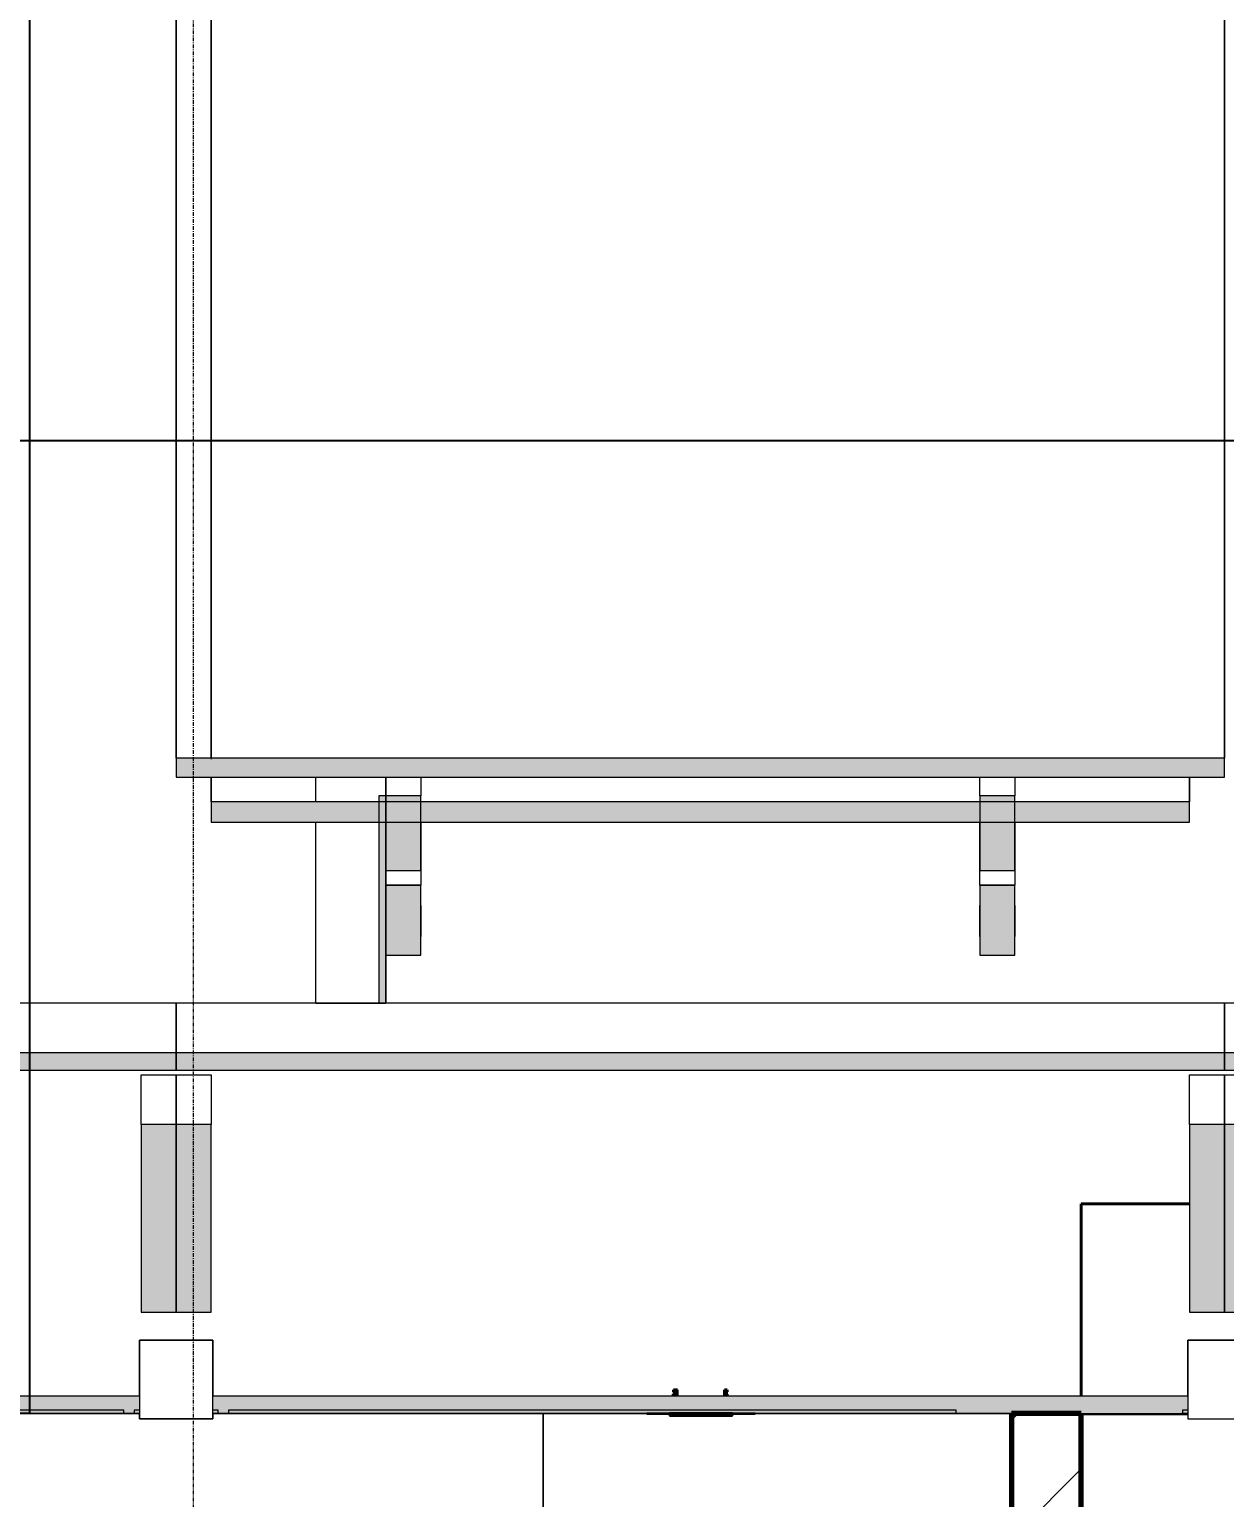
# Model space of a CAD drawing. Header units: millimetres. Extents: x -153298 to 620751, y -313239 to 250031.
# Drawn here: x 101533 to 103243, y -291017 to -288915 of the extents above; entities that cross this region are included whole.
import ezdxf

# ---------------------------------------------------------------- set-up
doc = ezdxf.new("R2010")
doc.units = ezdxf.units.MM
doc.linetypes.add('DPA_Grid _ Level 100', pattern=[10, 5.5, -1.6, 1.3, -1.6])
for name, color, linetype, lineweight in [('A-ANNO-DIMS', 7, 'Continuous', 9), ('A-DOOR', 7, 'Continuous', 9), ('A-DOOR-E', 7, 'Continuous', 25), ('A-GLAZ-CURT', 7, 'Continuous', 9), ('A-WALL', 7, 'Continuous', 35), ('A-WALL-PATT', 7, 'Continuous', 35), ('E-LITE-EQPM', 7, 'Continuous', 35), ('S-GRID', 7, 'Continuous', 0), ('WALL-E', 7, 'Continuous', 35)]:
    doc.layers.add(name, color=color, linetype=linetype, lineweight=lineweight)
doc.styles.add('Arial_2', font='arial.ttf', dxfattribs={"height": 3})
doc.dimstyles.new('DPA-DIM-3_0_T-T', dxfattribs={"dimscale": 304.8, "dimtxt": 306.07782, "dimasz": 0.656168, "dimexe": 0.656168, "dimexo": 0.0625, "dimgap": 0.164042, "dimtad": 1, "dimdec": 0, "dimzin": 0, "dimdsep": 46, "dimtxsty": 'Arial_2', "dimblk1": 'OBLIQUE', "dimblk2": 'OBLIQUE', "dimsah": 1, "dimcen": 0.09, "dimdle": 0.656168, "dimclrd": 7, "dimclre": 7, "dimclrt": 7, "dimadec": 8, "dimazin": 0, "dimtfac": 1, "dimtdec": 4, "dimtix": 1, "dimtmove": 0, "dimatfit": 3, "dimfxl": 1.312336, "dimfxlon": 1, "dimtvp": 1, "dimtolj": 1, "dimtzin": 0, "dimarcsym": 2})

# ---------------------------------------------------------------- blocks, each defined once
blk = doc.blocks.new('L1-2 RECESSED FLUORESCENT - L1-2  RECESSED FLUORESCENT-12382980-2120-01 ENTRANCE 1 SECTION A')
at = {"layer": 'E-LITE-EQPM', "color": 7, "lineweight": 20}
for p, q in [((-883059.9, 105575), (-883059.9, 105655)), ((-883059.9, 105655), (-882954.9, 105655)), ((-882954.9, 105655), (-883059.9, 105655)), ((-883059.9, 105655), (-883059.9, 105542.3)), ((-882954.9, 105655), (-882954.9, 105575)), ((-882954.9, 105542.3), (-882954.9, 105655)), ((-883059.9, 105542.3), (-883059.9, 105550)), ((-882954.9, 105550), (-882954.9, 105542.3)), ((-882954.9, 105542.3), (-883059.9, 105542.3)), ((-883059.9, 105542.3), (-882954.9, 105542.3)), ((-883049.9, 105542.3), (-882964.9, 105542.3)), ((-882964.9, 105542.3), (-883049.9, 105542.3))]:
    blk.add_line(p, q, dxfattribs=at)
blk = doc.blocks.new('L1-2 RECESSED FLUORESCENT - L1-2  RECESSED FLUORESCENT-V259-2120-01 ENTRANCE 1 SECTION A')
at = {"layer": 'E-LITE-EQPM', "color": 7, "lineweight": 20}
for p, q in [((-880059.9, 105575), (-880059.9, 105655)), ((-880059.9, 105655), (-879954.9, 105655)), ((-879954.9, 105655), (-880059.9, 105655)), ((-880059.9, 105655), (-880059.9, 105542.3)), ((-879954.9, 105655), (-879954.9, 105575)), ((-879954.9, 105542.3), (-879954.9, 105655)), ((-880059.9, 105548.3), (-880059.9, 105550)), ((-879954.9, 105550), (-879954.9, 105548.3)), ((-880059.9, 105542.3), (-879954.9, 105542.3)), ((-880049.9, 105542.3), (-879964.9, 105542.3))]:
    blk.add_line(p, q, dxfattribs=at)
blk = doc.blocks.new('D2 - D2-V261-2120-01 ENTRANCE 1 SECTION A')
at = {"layer": 'E-LITE-EQPM', "color": 7, "lineweight": 20}
for p, q in [((-880794.4, 105577.7), (-880794.4, 105575)), ((-880792.1, 105584), (-880793.6, 105584)), ((-880793.6, 105584), (-880792.1, 105584)), ((-880791.7, 105584), (-880790.1, 105584)), ((-880790.1, 105584), (-880791.7, 105584)), ((-880791.7, 105575), (-880791.7, 105584)), ((-880790.1, 105575), (-880790.1, 105584)), ((-880790.1, 105575), (-880790.1, 105584)), ((-880721, 105584), (-880722.7, 105584)), ((-880722.7, 105584), (-880721, 105584)), ((-880722.7, 105575), (-880722.7, 105584)), ((-880722.7, 105575), (-880722.7, 105584)), ((-880719.1, 105584), (-880721, 105584)), ((-880721, 105584), (-880719.1, 105584)), ((-880721, 105584), (-880721, 105581.1)), ((-880721, 105575), (-880721, 105584)), ((-880720.7, 105584), (-880719.1, 105584)), ((-880719.1, 105584), (-880720.7, 105584)), ((-880720.7, 105584), (-880720.7, 105582.6)), ((-880720.7, 105582.6), (-880720.7, 105584)), ((-880719.1, 105581.1), (-880720.2, 105581.1)), ((-880720.2, 105581.1), (-880720.2, 105577.7)), ((-880720.2, 105577.7), (-880720.2, 105581.1)), ((-880720.2, 105581.1), (-880719.1, 105581.1)), ((-880720.2, 105577.7), (-880720.2, 105577.7)), ((-880719.1, 105584), (-880719.1, 105581.1)), ((-880719.1, 105581.1), (-880719.1, 105584)), ((-880718.4, 105575), (-880718.4, 105577.7)), ((-880801.4, 105550), (-880801.4, 105547)), ((-880801.4, 105550), (-880783.1, 105550)), ((-880711.4, 105550), (-880801.4, 105550)), ((-880801.4, 105547), (-880711.4, 105547)), ((-880711.4, 105547), (-880801.4, 105547)), ((-880794.4, 105550), (-880783.3, 105550)), ((-880718.4, 105550), (-880794.4, 105550)), ((-880791.7, 105550), (-880794.1, 105550)), ((-880794.1, 105550), (-880791.7, 105550)), ((-880793.4, 105550), (-880783.3, 105550)), ((-880719.4, 105550), (-880793.4, 105550)), ((-880790.1, 105550), (-880792.2, 105550)), ((-880792.2, 105550), (-880790.1, 105550)), ((-880791.7, 105550), (-880790.1, 105550)), ((-880790.1, 105550), (-880791.7, 105550)), ((-880791.4, 105547), (-880739.2, 105547)), ((-880739.2, 105547), (-880791.4, 105547)), ((-880790.6, 105549), (-880790.6, 105547)), ((-880790.6, 105547), (-880739.3, 105547)), ((-880739.3, 105547), (-880790.6, 105547)), ((-880786.4, 105550), (-880783.5, 105550)), ((-880726.4, 105550), (-880786.4, 105550)), ((-880785.4, 105550), (-880783.7, 105550)), ((-880727.4, 105550), (-880785.4, 105550)), ((-880783.4, 105550), (-880729.4, 105550)), ((-880783.4, 105547), (-880729.4, 105547)), ((-880729.4, 105547), (-880783.4, 105547)), ((-880782.4, 105547), (-880730.4, 105547)), ((-880730.4, 105547), (-880782.4, 105547)), ((-880780.4, 105547), (-880732.4, 105547)), ((-880732.4, 105547), (-880780.4, 105547)), ((-880780.3, 105547), (-880732.4, 105547)), ((-880732.4, 105547), (-880780.3, 105547)), ((-880778.3, 105547), (-880739.1, 105547)), ((-880739.1, 105547), (-880778.3, 105547)), ((-880739.3, 105547), (-880722.2, 105547)), ((-880722.2, 105547), (-880739.3, 105547)), ((-880738.9, 105547), (-880721.4, 105547)), ((-880721.4, 105547), (-880738.9, 105547)), ((-880738.6, 105547), (-880734.4, 105547)), ((-880734.4, 105547), (-880738.6, 105547)), ((-880729.4, 105550), (-880729.7, 105550)), ((-880729.7, 105550), (-880711.4, 105550)), ((-880729.5, 105550), (-880719.4, 105550)), ((-880729.5, 105550), (-880718.4, 105550)), ((-880729.2, 105550), (-880726.4, 105550)), ((-880729, 105550), (-880727.4, 105550)), ((-880721, 105550), (-880722.7, 105550)), ((-880722.7, 105550), (-880720.6, 105550)), ((-880720.6, 105550), (-880722.7, 105550)), ((-880722.7, 105550), (-880721, 105550)), ((-880722.2, 105547), (-880722.2, 105549)), ((-880721, 105550), (-880718.7, 105550)), ((-880718.7, 105550), (-880721, 105550)), ((-880711.4, 105547), (-880711.4, 105550))]:
    blk.add_line(p, q, dxfattribs=at)
blk = doc.blocks.new('PPL-C-AECM-1-PP19-EE-M3-0001_rvt-1-2120-01 ENTRANCE 1 SECTION A')
at = {"layer": 'E-LITE-EQPM', "color": 7, "lineweight": 20}
for name, p in [('L1-2 RECESSED FLUORESCENT - L1-2  RECESSED FLUORESCENT-12382980-2120-01 ENTRANCE 1 SECTION A', (1500, 0)), ('L1-2 RECESSED FLUORESCENT - L1-2  RECESSED FLUORESCENT-V259-2120-01 ENTRANCE 1 SECTION A', (0, 0)), ('D2 - D2-V261-2120-01 ENTRANCE 1 SECTION A', (0, 0))]:
    blk.add_blockref(name, p, dxfattribs=at)
blk = doc.blocks.new('DPA_CP_Entrance Canopy Lower - Depth 4200-V2-2120-01 ENTRANCE 1 SECTION A')
at = {"layer": 'A-GLAZ-CURT'}
for points in [[(-883007.4, 106041.4), (-881507.4, 106041.4), (-881507.4, 106066.4), (-883007.4, 106066.4)], [(-882957.4, 105695), (-882957.4, 105963.7), (-883007.4, 105963.7), (-883007.4, 105695)], [(-881507.4, 105695), (-881507.4, 105963.8), (-881557.4, 105963.8), (-881557.4, 105695)], [(-882954.9, 105550), (-881559.9, 105550), (-881559.9, 105575), (-882954.9, 105575)]]:
    blk.add_hatch(color=7, dxfattribs=at).paths.add_polyline_path(points)
at = {"layer": 'A-GLAZ-CURT', "color": 7}
for p, q in [((-881507.4, 106137.3), (-883007.4, 106137.3)), ((-883007.4, 106066.4), (-883007.4, 106137.3)), ((-881507.4, 106137.3), (-881507.4, 106066.4)), ((-881507.4, 106066.4), (-883007.4, 106066.4)), ((-883007.4, 106066.4), (-883007.4, 106041.4)), ((-881507.4, 106041.4), (-881507.4, 106066.4)), ((-883007.4, 106041.4), (-881507.4, 106041.4)), ((-883007.4, 105963.7), (-883007.4, 106034.7)), ((-883007.4, 106034.7), (-882957.4, 106034.7)), ((-882957.4, 106034.7), (-882957.4, 105963.7)), ((-881557.4, 105963.8), (-881557.4, 106034.8)), ((-881557.4, 106034.8), (-881507.4, 106034.8)), ((-881507.4, 106034.8), (-881507.4, 105963.8)), ((-883007.4, 105963.7), (-883007.4, 105695)), ((-882957.4, 105963.7), (-883007.4, 105963.7)), ((-882957.4, 105695), (-882957.4, 105963.7)), ((-881557.4, 105963.8), (-881557.4, 105695)), ((-881507.4, 105963.8), (-881557.4, 105963.8)), ((-881507.4, 105695), (-881507.4, 105963.8)), ((-883007.4, 105695), (-882957.4, 105695)), ((-881557.4, 105695), (-881507.4, 105695)), ((-881559.9, 105575), (-882954.9, 105575)), ((-882954.9, 105550), (-881559.9, 105550))]:
    blk.add_line(p, q, dxfattribs=at)
blk = doc.blocks.new('M_Door-Overhead-Rolling - RS-17510645-2120-01 ENTRANCE 1 SECTION A')
at = {"layer": 'A-DOOR', "color": 7}
for p, q in [((-880059.9, 105548.3), (-880212.4, 105548.3)), ((-880212.4, 105548.3), (-880212.4, 104998.3))]:
    blk.add_line(p, q, dxfattribs=at)
blk = doc.blocks.new('DPA_CP_Entrance Canopy Curve_Ent 2_Edge Rev B-1 - Entrance Canopy Curve_Left-15513308-2120-01 ENTRANCE 1 SECTION A')
at = {"layer": 'A-GLAZ-CURT'}
for points in [[(-880182.6, 106460.9), (-880007.4, 106460.9), (-880007.4, 106487.9), (-881507.4, 106487.9), (-881507.4, 106460.9), (-880417, 106460.9)], [(-881207.4, 106137.3), (-881207.4, 106434.1), (-881217.4, 106434.1), (-881217.4, 106137.3)], [(-880182.6, 106396.6), (-880057.4, 106396.6), (-880057.4, 106425.8), (-881457.1, 106425.8), (-881457.1, 106396.6), (-880417, 106396.6)]]:
    blk.add_hatch(color=7, dxfattribs=at).paths.add_polyline_path(points)
h = blk.add_hatch(color=7, dxfattribs=at)
h.paths.add_polyline_path([(-881157.4, 106206.3), (-881157.4, 106306.3), (-881207.4, 106306.3), (-881207.4, 106206.3)])
h.paths.add_polyline_path([(-881157.4, 106327.1), (-881157.4, 106434.1), (-881207.4, 106434.1), (-881207.4, 106327.1)])
h = blk.add_hatch(color=7, dxfattribs=at)
h.paths.add_polyline_path([(-880307.4, 106206.3), (-880307.4, 106306.3), (-880357.4, 106306.3), (-880357.4, 106206.3)])
h.paths.add_polyline_path([(-880307.4, 106327.1), (-880307.4, 106434.1), (-880357.4, 106434.1), (-880357.4, 106327.1)])
at = {"layer": 'A-GLAZ-CURT', "color": 7}
for p, q in [((-881507.4, 106487.9), (-881507.4, 108157.3)), ((-881507.4, 108157.3), (-881507.4, 106460.9)), ((-881457.1, 106487.7), (-881457.1, 108157.3)), ((-881457.1, 108157.3), (-881457.1, 106486.7)), ((-880007.4, 106460.9), (-880007.4, 108157.3)), ((-880007.4, 108157.3), (-880007.4, 106487.9)), ((-881507.4, 106487.9), (-881507.4, 106460.9)), ((-881457.1, 106487.9), (-881507.4, 106487.9)), ((-880007.4, 106487.9), (-881457.1, 106487.9)), ((-880007.4, 106460.9), (-880007.4, 106487.9)), ((-881507.4, 106460.9), (-881457.1, 106460.9)), ((-881457.1, 106460.9), (-880007.4, 106460.9)), ((-881457.1, 106460.4), (-881457.1, 106396.6)), ((-881457.1, 106425.8), (-881457.1, 106459.6)), ((-881307.4, 106426.7), (-881307.4, 106460.9)), ((-881307.4, 106448.4), (-881307.4, 106460.9)), ((-881207.4, 106460.9), (-881207.4, 106426.7)), ((-881207.4, 106460.9), (-881207.4, 106448.4)), ((-881207.4, 106459.6), (-881207.4, 106434.1)), ((-881207.4, 106434.1), (-881207.4, 106459.6)), ((-881157.4, 106459.6), (-881157.4, 106434.1)), ((-880357.4, 106434.1), (-880357.4, 106459.6)), ((-880307.4, 106459.6), (-880307.4, 106434.1)), ((-880057.4, 106396.6), (-880057.4, 106460.4)), ((-880057.4, 106459.6), (-880057.4, 106425.8)), ((-881207.4, 106434.1), (-881217.4, 106434.1)), ((-881217.4, 106434.1), (-881217.4, 106137.3)), ((-881207.4, 106137.3), (-881207.4, 106434.1)), ((-881157.4, 106434.1), (-881207.4, 106434.1)), ((-881207.4, 106434.1), (-881207.4, 106327.1)), ((-881157.4, 106327.1), (-881157.4, 106434.1)), ((-880307.4, 106434.1), (-880357.4, 106434.1)), ((-880357.4, 106434.1), (-880357.4, 106327.1)), ((-880307.4, 106327.1), (-880307.4, 106434.1)), ((-881457.1, 106425.8), (-881457.1, 106396.6)), ((-880057.4, 106425.8), (-881457.1, 106425.8)), ((-880057.4, 106396.6), (-880057.4, 106425.8)), ((-881457.1, 106396.6), (-880057.4, 106396.6)), ((-881307.4, 106137.3), (-881307.4, 106396.6)), ((-881307.4, 106137.3), (-881307.4, 106396.6)), ((-881307.4, 106137.3), (-881307.4, 106396.6)), ((-881307.4, 106137.3), (-881307.4, 106396.6)), ((-881307.4, 106137.3), (-881307.4, 106396.6)), ((-881307.4, 106137.3), (-881307.4, 106396.6)), ((-881307.4, 106137.3), (-881307.4, 106396.6)), ((-881307.4, 106137.3), (-881307.4, 106396.6)), ((-881307.4, 106137.3), (-881307.4, 106396.6)), ((-881307.4, 106137.3), (-881307.4, 106396.6)), ((-881307.4, 106137.3), (-881307.4, 106396.6)), ((-881307.4, 106137.3), (-881307.4, 106396.6)), ((-881307.4, 106137.3), (-881307.4, 106396.6)), ((-881307.4, 106137.3), (-881307.4, 106396.6)), ((-881307.4, 106137.3), (-881307.4, 106396.6)), ((-881307.4, 106137.3), (-881307.4, 106396.6)), ((-881307.4, 106137.3), (-881307.4, 106396.6)), ((-881307.4, 106137.3), (-881307.4, 106396.6)), ((-881307.4, 106137.3), (-881307.4, 106396.6)), ((-881307.4, 106137.3), (-881307.4, 106396.6)), ((-881307.4, 106137.3), (-881307.4, 106396.6)), ((-881307.4, 106137.3), (-881307.4, 106396.6)), ((-881307.4, 106137.3), (-881307.4, 106396.6)), ((-881307.4, 106137.3), (-881307.4, 106396.6)), ((-881307.4, 106137.3), (-881307.4, 106396.6)), ((-881307.4, 106137.3), (-881307.4, 106396.6)), ((-881307.4, 106137.3), (-881307.4, 106396.6)), ((-881207.4, 106396.6), (-881207.4, 106306.3)), ((-881207.4, 106396.6), (-881207.4, 106137.3)), ((-881207.4, 106396.6), (-881207.4, 106137.3)), ((-881207.4, 106396.6), (-881207.4, 106137.3)), ((-881207.4, 106396.6), (-881207.4, 106137.3)), ((-881207.4, 106396.6), (-881207.4, 106137.3)), ((-881207.4, 106396.6), (-881207.4, 106137.3)), ((-881207.4, 106396.6), (-881207.4, 106137.3)), ((-881207.4, 106396.6), (-881207.4, 106137.3)), ((-881207.4, 106396.6), (-881207.4, 106137.3)), ((-881207.4, 106396.6), (-881207.4, 106137.3)), ((-881207.4, 106396.6), (-881207.4, 106137.3)), ((-881207.4, 106396.6), (-881207.4, 106137.3)), ((-881207.4, 106396.6), (-881207.4, 106137.3)), ((-881207.4, 106396.6), (-881207.4, 106137.3)), ((-881207.4, 106396.6), (-881207.4, 106137.3)), ((-881207.4, 106396.6), (-881207.4, 106137.3)), ((-881207.4, 106396.6), (-881207.4, 106137.3)), ((-881207.4, 106396.6), (-881207.4, 106137.3)), ((-881207.4, 106396.6), (-881207.4, 106137.3)), ((-881207.4, 106396.6), (-881207.4, 106137.3)), ((-881207.4, 106396.6), (-881207.4, 106137.3)), ((-881207.4, 106396.6), (-881207.4, 106137.3)), ((-881207.4, 106396.6), (-881207.4, 106137.3)), ((-881207.4, 106396.6), (-881207.4, 106137.3)), ((-881207.4, 106396.6), (-881207.4, 106137.3)), ((-881207.4, 106396.6), (-881207.4, 106137.3)), ((-881207.4, 106396.6), (-881207.4, 106137.3)), ((-881207.4, 106306.3), (-881207.4, 106396.6)), ((-881207.4, 106306.3), (-881207.4, 106396.6)), ((-881207.4, 106395.7), (-881207.4, 106327.1)), ((-881157.4, 106396.6), (-881157.4, 106306.3)), ((-881157.4, 106396.6), (-881157.4, 106306.3)), ((-881157.4, 106327.1), (-881157.4, 106395.7)), ((-880357.4, 106306.3), (-880357.4, 106396.6)), ((-880357.4, 106306.3), (-880357.4, 106396.6)), ((-880357.4, 106395.7), (-880357.4, 106327.1)), ((-880307.4, 106396.6), (-880307.4, 106306.3)), ((-880307.4, 106396.6), (-880307.4, 106306.3)), ((-880307.4, 106327.1), (-880307.4, 106395.7)), ((-881207.4, 106327.1), (-881157.4, 106327.1)), ((-880357.4, 106327.1), (-880307.4, 106327.1)), ((-881157.4, 106306.3), (-881207.4, 106306.3)), ((-881207.4, 106306.3), (-881207.4, 106206.3)), ((-881207.4, 106306.3), (-881157.4, 106306.3)), ((-881207.4, 106306.3), (-881157.4, 106306.3)), ((-881157.4, 106206.3), (-881157.4, 106306.3)), ((-880307.4, 106306.3), (-880357.4, 106306.3)), ((-880357.4, 106306.3), (-880357.4, 106206.3)), ((-880357.4, 106306.3), (-880307.4, 106306.3)), ((-880357.4, 106306.3), (-880307.4, 106306.3)), ((-880307.4, 106206.3), (-880307.4, 106306.3)), ((-881207.4, 106232.8), (-881207.4, 106277.3)), ((-881157.4, 106277.3), (-881157.4, 106232.8)), ((-880357.4, 106232.8), (-880357.4, 106277.3)), ((-880307.4, 106277.3), (-880307.4, 106232.8)), ((-881207.4, 106206.3), (-881157.4, 106206.3)), ((-880357.4, 106206.3), (-880307.4, 106206.3)), ((-881307.4, 106137.3), (-881207.4, 106137.3)), ((-881307.4, 106137.3), (-881207.4, 106137.3)), ((-881307.4, 106137.3), (-881207.4, 106137.3)), ((-881307.4, 106137.3), (-881207.4, 106137.3)), ((-881307.4, 106137.3), (-881207.4, 106137.3)), ((-881307.4, 106137.3), (-881207.4, 106137.3)), ((-881307.4, 106137.3), (-881207.4, 106137.3)), ((-881307.4, 106137.3), (-881207.4, 106137.3)), ((-881307.4, 106137.3), (-881207.4, 106137.3)), ((-881307.4, 106137.3), (-881207.4, 106137.3)), ((-881307.4, 106137.3), (-881207.4, 106137.3)), ((-881307.4, 106137.3), (-881207.4, 106137.3)), ((-881307.4, 106137.3), (-881207.4, 106137.3)), ((-881307.4, 106137.3), (-881207.4, 106137.3)), ((-881307.4, 106137.3), (-881207.4, 106137.3)), ((-881307.4, 106137.3), (-881207.4, 106137.3)), ((-881307.4, 106137.3), (-881207.4, 106137.3)), ((-881307.4, 106137.3), (-881207.4, 106137.3)), ((-881307.4, 106137.3), (-881207.4, 106137.3)), ((-881307.4, 106137.3), (-881207.4, 106137.3)), ((-881307.4, 106137.3), (-881207.4, 106137.3)), ((-881307.4, 106137.3), (-881207.4, 106137.3)), ((-881307.4, 106137.3), (-881207.4, 106137.3)), ((-881307.4, 106137.3), (-881207.4, 106137.3)), ((-881307.4, 106137.3), (-881207.4, 106137.3)), ((-881307.4, 106137.3), (-881207.4, 106137.3)), ((-881307.4, 106137.3), (-881207.4, 106137.3)), ((-881217.4, 106137.3), (-881207.4, 106137.3))]:
    blk.add_line(p, q, dxfattribs=at)
blk = doc.blocks.new('DPA_CP_Metal Ceiling Luminaire - Linear Luminaire Entrance-12679429-2120-01 ENTRANCE 1 SECTION A')
at = {"layer": 'A-GLAZ-CURT'}
h = blk.add_hatch(color=7, dxfattribs=at)
h.paths.add_polyline_path([(-869559.9, 105550), (-869559.9, 105555), (-869567.4, 105555), (-869567.4, 105550)])
h.paths.add_polyline_path([(-869447.4, 105550), (-869447.4, 105555), (-869454.9, 105555), (-869454.9, 105550)])
at = {"layer": 'A-GLAZ-CURT', "color": 7}
for p, q in [((-869559.9, 105555), (-869567.4, 105555)), ((-869567.4, 105555), (-869567.4, 105550)), ((-869567.4, 105550), (-869559.9, 105550)), ((-869447.4, 105555), (-869454.9, 105555)), ((-869454.9, 105550), (-869447.4, 105550)), ((-869447.4, 105550), (-869447.4, 105555))]:
    blk.add_line(p, q, dxfattribs=at)
blk = doc.blocks.new('DPA_CP_Metal Ceiling Panel - Vertical Panel Entrance-12692899-2120-01 ENTRANCE 1 SECTION A')
at = {"layer": 'A-GLAZ-CURT', "color": 7}
for p, q in [((-869567.4, 105550), (-869559.9, 105550)), ((-869559.9, 105550), (-869567.4, 105550)), ((-869454.9, 105550), (-869447.4, 105550)), ((-869447.4, 105550), (-869454.9, 105550))]:
    blk.add_line(p, q, dxfattribs=at)
blk = doc.blocks.new('System Panel - DPA-AR_Metal Ceiling Rectangular Panel-16091485-2120-01 ENTRANCE 1 SECTION A')
at = {"layer": 'A-GLAZ-CURT'}
blk.add_hatch(color=7, dxfattribs=at).paths.add_polyline_path([(-880417, 105550), (-880391.4, 105550), (-880391.4, 105555), (-881432.4, 105555), (-881432.4, 105550), (-880651.4, 105550)])
at = {"layer": 'A-GLAZ-CURT', "color": 7}
for p, q in [((-880391.4, 105555), (-881432.4, 105555)), ((-881432.4, 105555), (-881432.4, 105550)), ((-881432.4, 105550), (-880391.4, 105550)), ((-880391.4, 105550), (-880391.4, 105555))]:
    blk.add_line(p, q, dxfattribs=at)
blk = doc.blocks.new('System Panel - DPA-AR_Metal Ceiling Rectangular Panel-16091489-2120-01 ENTRANCE 1 SECTION A')
at = {"layer": 'A-GLAZ-CURT'}
blk.add_hatch(color=7, dxfattribs=at).paths.add_polyline_path([(-881823.4, 105550), (-881582.4, 105550), (-881582.4, 105555), (-882932.4, 105555), (-882932.4, 105550), (-882057.8, 105550)])
at = {"layer": 'A-GLAZ-CURT', "color": 7}
for p, q in [((-881582.4, 105555), (-882932.4, 105555)), ((-882932.4, 105555), (-882932.4, 105550)), ((-882932.4, 105550), (-881582.4, 105550)), ((-881582.4, 105550), (-881582.4, 105555))]:
    blk.add_line(p, q, dxfattribs=at)
blk = doc.blocks.new('D1 - D1-V199-2120-01 ENTRANCE 1 SECTION A')
at = {"layer": 'E-LITE-EQPM', "color": 7}
for p, q in [((-880796.7, 105577.7), (-880796.7, 105575)), ((-880796, 105584), (-880792.1, 105584)), ((-880796, 105581.1), (-880796, 105584)), ((-880794.7, 105581.1), (-880796, 105581.1)), ((-880792.1, 105584), (-880795.9, 105584)), ((-880795.9, 105584), (-880793.9, 105584)), ((-880795.9, 105584), (-880795.9, 105581.1)), ((-880795.9, 105581.1), (-880794.7, 105581.1)), ((-880794.9, 105577.7), (-880794.9, 105581.1)), ((-880794.7, 105577.7), (-880794.9, 105577.7)), ((-880794.7, 105581.1), (-880794.7, 105577.7)), ((-880790.1, 105584), (-880794.2, 105584)), ((-880794.2, 105577.4), (-880794.2, 105576.2)), ((-880793.9, 105584), (-880790.1, 105584)), ((-880793.9, 105575), (-880793.9, 105584)), ((-880790.1, 105575), (-880790.1, 105584)), ((-880790.1, 105575), (-880790.1, 105584)), ((-880721, 105584), (-880722.7, 105584)), ((-880722.7, 105584), (-880721, 105584)), ((-880722.7, 105575), (-880722.7, 105584)), ((-880722.7, 105575), (-880722.7, 105584)), ((-880719.1, 105584), (-880721, 105584)), ((-880721, 105584), (-880719.1, 105584)), ((-880721, 105584), (-880721, 105581.1)), ((-880721, 105575), (-880721, 105584)), ((-880720.7, 105584), (-880719.1, 105584)), ((-880719.1, 105584), (-880720.7, 105584)), ((-880720.7, 105584), (-880720.7, 105582.6)), ((-880720.7, 105582.6), (-880720.7, 105584)), ((-880719.1, 105581.1), (-880720.2, 105581.1)), ((-880720.2, 105581.1), (-880720.2, 105577.7)), ((-880720.2, 105577.7), (-880720.2, 105581.1)), ((-880720.2, 105581.1), (-880719.1, 105581.1)), ((-880720.2, 105577.7), (-880720.2, 105577.7)), ((-880719.1, 105584), (-880719.1, 105581.1)), ((-880719.1, 105581.1), (-880719.1, 105584)), ((-880718.4, 105575), (-880718.4, 105577.7)), ((-880833.9, 105550), (-880782.4, 105550)), ((-880801.4, 105550), (-880801.4, 105547)), ((-880801.4, 105550), (-880783.1, 105550)), ((-880711.4, 105550), (-880801.4, 105550)), ((-880801.4, 105547), (-880711.4, 105547)), ((-880711.4, 105547), (-880801.4, 105547)), ((-880796.4, 105550), (-880794.2, 105550)), ((-880793.9, 105550), (-880796.3, 105550)), ((-880794.4, 105550), (-880783.3, 105550)), ((-880718.4, 105550), (-880794.4, 105550)), ((-880794.2, 105550), (-880790.1, 105550)), ((-880790.1, 105550), (-880793.9, 105550)), ((-880793.4, 105550), (-880783.3, 105550)), ((-880719.4, 105550), (-880793.4, 105550)), ((-880790.1, 105550), (-880792.2, 105550)), ((-880792.2, 105550), (-880790.1, 105550)), ((-880784.2, 105550), (-880792.1, 105550)), ((-880792.1, 105550), (-880718.4, 105550)), ((-880791.4, 105547), (-880739.2, 105547)), ((-880739.2, 105547), (-880791.4, 105547)), ((-880790.6, 105549), (-880790.6, 105547)), ((-880790.6, 105547), (-880739.3, 105547)), ((-880739.3, 105547), (-880790.6, 105547)), ((-880786.4, 105550), (-880783.5, 105550)), ((-880726.4, 105550), (-880786.4, 105550)), ((-880785.4, 105550), (-880783.7, 105550)), ((-880727.4, 105550), (-880785.4, 105550)), ((-880783.4, 105550), (-880778.2, 105550)), ((-880783.4, 105547), (-880729.4, 105547)), ((-880729.4, 105547), (-880783.4, 105547)), ((-880782.4, 105547), (-880730.4, 105547)), ((-880730.4, 105547), (-880782.4, 105547)), ((-880780.4, 105547), (-880732.4, 105547)), ((-880732.4, 105547), (-880780.4, 105547)), ((-880780.3, 105547), (-880732.4, 105547)), ((-880732.4, 105547), (-880780.3, 105547)), ((-880778.3, 105547), (-880739.1, 105547)), ((-880739.1, 105547), (-880778.3, 105547)), ((-880777.6, 105550), (-880764.7, 105550)), ((-880748, 105550), (-880735.1, 105550)), ((-880739.3, 105547), (-880722.2, 105547)), ((-880722.2, 105547), (-880739.3, 105547)), ((-880738.9, 105547), (-880721.4, 105547)), ((-880721.4, 105547), (-880738.9, 105547)), ((-880738.6, 105547), (-880734.4, 105547)), ((-880734.4, 105547), (-880738.6, 105547)), ((-880734.5, 105550), (-880729.4, 105550)), ((-880730.4, 105550), (-880678.9, 105550)), ((-880718.4, 105550), (-880729.8, 105550)), ((-880729.7, 105550), (-880711.4, 105550)), ((-880729.5, 105550), (-880719.4, 105550)), ((-880729.5, 105550), (-880718.4, 105550)), ((-880729.2, 105550), (-880726.4, 105550)), ((-880729, 105550), (-880727.4, 105550)), ((-880721, 105550), (-880722.7, 105550)), ((-880722.7, 105550), (-880720.6, 105550)), ((-880720.6, 105550), (-880722.7, 105550)), ((-880722.7, 105550), (-880721, 105550)), ((-880722.2, 105547), (-880722.2, 105549)), ((-880721, 105550), (-880718.7, 105550)), ((-880718.7, 105550), (-880721, 105550)), ((-880711.4, 105547), (-880711.4, 105550))]:
    blk.add_line(p, q, dxfattribs=at)
blk = doc.blocks.new('System Panel - Facade_Solid Panel 100mm-18344666-2120-01 ENTRANCE 1 SECTION A')
at = {"layer": 'A-GLAZ-CURT', "color": 7}
for p, q in [((-881559.9, 105550), (-882230.4, 105550)), ((-882230.4, 105550), (-881559.9, 105550)), ((-880982.4, 105550), (-881454.9, 105550)), ((-881454.9, 105550), (-880982.4, 105550)), ((-880982.4, 102850), (-880982.4, 105550)), ((-880982.4, 105550), (-880982.4, 102850))]:
    blk.add_line(p, q, dxfattribs=at)
blk = doc.blocks.new('System Panel - Facade_Solid Panel 100mm-18344667-2120-01 ENTRANCE 1 SECTION A')
at = {"layer": 'A-GLAZ-CURT', "color": 7}
for p, q in [((-880782.4, 105550), (-880982.4, 105550)), ((-880982.4, 105550), (-880982.4, 102850)), ((-880982.4, 102850), (-880982.4, 105550)), ((-880982.4, 105550), (-880782.4, 105550)), ((-880212.4, 105550), (-880730.4, 105550)), ((-880730.4, 105550), (-880212.4, 105550)), ((-880212.4, 102850), (-880212.4, 105550)), ((-880212.4, 105550), (-880212.4, 102850))]:
    blk.add_line(p, q, dxfattribs=at)
blk = doc.blocks.new('_Oblique')
at = {"color": 7, "linetype": 'ByBlock', "lineweight": -2}
blk.add_line((-0.5, -0.5), (0.5, 0.5), dxfattribs=at)
blk = doc.blocks.new('*D3742')
at = {"layer": 'A-ANNO-DIMS', "color": 7, "lineweight": -2, "transparency": 16777216}
for p, q in [((100267.9, -289885.6), (100267.9, -289304.6)), ((108544.2, -289885.6), (108544.2, -289304.6)), ((108744.2, -289504.6), (100067.9, -289504.6))]:
    blk.add_line(p, q, dxfattribs=at)
at = {"layer": 'DEFPOINTS', "color": 7, "transparency": 16777216}
for p in [(100267.9, -289504.6), (100267.9, -289904.6), (108544.2, -289904.6)]:
    blk.add_point(p, dxfattribs=at)
at = {"layer": 'A-ANNO-DIMS', "color": 7, "lineweight": -2, "transparency": 16777216, "xscale": 200, "yscale": 200, "zscale": 200, "rotation": 180}
blk.add_blockref('_Oblique', (100267.9, -289504.6), dxfattribs=at)
at = {"layer": 'A-ANNO-DIMS', "color": 7, "lineweight": -2, "transparency": 16777216, "xscale": 200, "yscale": 200, "zscale": 200}
blk.add_blockref('_Oblique', (108544.2, -289504.6), dxfattribs=at)
at = {"layer": 'A-ANNO-DIMS', "color": 7, "transparency": 16777216, "insert": (104406, -289453.1), "char_height": 3, "width": 1107.531, "attachment_point": 5, "style": 'Arial_2'}
blk.add_mtext('\\A1;8276', dxfattribs=at)
blk = doc.blocks.new('*D3680')
at = {"layer": 'A-ANNO-DIMS', "color": 7, "lineweight": -2, "transparency": 16777216}
for p, q in [((101177.1, -290696.8), (101177.1, -294096.8)), ((100796.1, -290896.8), (101377.1, -290896.8)), ((101558, -293896.8), (100977.1, -293896.8))]:
    blk.add_line(p, q, dxfattribs=at)
at = {"layer": 'DEFPOINTS', "color": 7, "transparency": 16777216}
for p in [(100777.1, -290896.8), (101177.1, -293896.8), (101577.1, -293896.8)]:
    blk.add_point(p, dxfattribs=at)
at = {"layer": 'A-ANNO-DIMS', "color": 7, "lineweight": -2, "transparency": 16777216, "xscale": 200, "yscale": 200, "zscale": 200}
for p, rotation in [((101177.1, -290896.8), 90), ((101177.1, -293896.8), 270)]:
    blk.add_blockref('_Oblique', p, dxfattribs=dict(at, rotation=rotation))
at = {"layer": 'A-ANNO-DIMS', "color": 7, "transparency": 16777216, "insert": (101125.6, -292396.8), "char_height": 3, "width": 1107.531, "attachment_point": 5, "rotation": 90, "style": 'Arial_2'}
blk.add_mtext('\\A1;3000', dxfattribs=at)

msp = doc.modelspace()

# ---------------------------------------------------------------- hatches: boundary and pattern name
at = {"layer": 'A-WALL-PATT', "lineweight": 9}
h = msp.add_hatch(dxfattribs=at)
h.set_pattern_fill('FP_2', style=0, pattern_type=2)
h.set_pattern_definition([(45, (108217.3, -305821.75), (-84.8528, 84.8528), [])])
h.paths.add_polyline_path([(102937.88, -293996.753), (103037.88, -293996.753), (103037.88, -293896.753), (102937.88, -293896.753)])
h.paths.add_polyline_path([(103037.88, -291448.4621), (103037.88, -290896.753), (102937.88, -290896.753), (102937.88, -291448.4621)])

# ---------------------------------------------------------------- linework, layer by layer
at = {"color": 7}
msp.add_lwpolyline([(88568.6559, -282500.0016), (101532.88, -282500.0016), (101532.88, -290896.753), (88568.6559, -290896.753)], close=True, dxfattribs=at)
at = {"layer": 'A-WALL', "color": 7, "lineweight": 70}
for p, q in [((103037.88, -290896.753), (102937.88, -290896.753)), ((102937.88, -290896.753), (102937.88, -291448.4621)), ((103037.88, -291448.4621), (103037.88, -290896.753))]:
    msp.add_line(p, q, dxfattribs=at)
at = {"layer": 'S-GRID', "color": 7, "linetype": 'DPA_Grid _ Level 100'}
msp.add_line((101767.88, -309692.5036), (101767.88, -276432.3847), dxfattribs=at)
at = {"layer": 'WALL-E', "color": 7}
for p, q in [((103037.88, -290871.753), (103037.88, -290596.753)), ((103037.88, -290596.753), (103192.88, -290596.753)), ((103192.88, -290596.753), (103037.88, -290596.753)), ((103037.88, -290596.753), (103037.88, -290871.753)), ((103037.88, -290896.753), (103037.88, -293896.753))]:
    msp.add_line(p, q, dxfattribs=at)

# ---------------------------------------------------------------- block references
at = {"color": 7, "lineweight": 5}
msp.add_blockref('PPL-C-AECM-1-PP19-EE-M3-0001_rvt-1-2120-01 ENTRANCE 1 SECTION A', (983250.2539, -396446.753), dxfattribs=at)
at = {"layer": 'A-DOOR-E', "color": 7, "lineweight": 9}
msp.add_blockref('M_Door-Overhead-Rolling - RS-17510645-2120-01 ENTRANCE 1 SECTION A', (983250.2539, -396446.753), dxfattribs=at)
at = {"layer": 'A-GLAZ-CURT', "color": 7}
for name, p in [('DPA_CP_Entrance Canopy Curve_Ent 2_Edge Rev B-1 - Entrance Canopy Curve_Left-15513308-2120-01 ENTRANCE 1 SECTION A', (983250.2539, -396446.753)), ('DPA_CP_Entrance Canopy Lower - Depth 4200-V2-2120-01 ENTRANCE 1 SECTION A', (983250.2539, -396446.753)), ('DPA_CP_Entrance Canopy Lower - Depth 4200-V2-2120-01 ENTRANCE 1 SECTION A', (984750.2539, -396446.753)), ('DPA_CP_Entrance Canopy Lower - Depth 4200-V2-2120-01 ENTRANCE 1 SECTION A', (986250.2539, -396446.753)), ('System Panel - DPA-AR_Metal Ceiling Rectangular Panel-16091489-2120-01 ENTRANCE 1 SECTION A', (983250.2539, -396446.753)), ('DPA_CP_Metal Ceiling Luminaire - Linear Luminaire Entrance-12679429-2120-01 ENTRANCE 1 SECTION A', (971250.2539, -396446.753)), ('System Panel - DPA-AR_Metal Ceiling Rectangular Panel-16091485-2120-01 ENTRANCE 1 SECTION A', (983250.2539, -396446.753)), ('DPA_CP_Metal Ceiling Luminaire - Linear Luminaire Entrance-12679429-2120-01 ENTRANCE 1 SECTION A', (972750.2539, -396446.753)), ('System Panel - Facade_Solid Panel 100mm-18344666-2120-01 ENTRANCE 1 SECTION A', (983250.2539, -396446.753)), ('DPA_CP_Metal Ceiling Panel - Vertical Panel Entrance-12692899-2120-01 ENTRANCE 1 SECTION A', (971250.2539, -396446.753)), ('System Panel - Facade_Solid Panel 100mm-18344667-2120-01 ENTRANCE 1 SECTION A', (983250.2539, -396446.753)), ('DPA_CP_Metal Ceiling Panel - Vertical Panel Entrance-12692899-2120-01 ENTRANCE 1 SECTION A', (972750.2539, -396446.753))]:
    msp.add_blockref(name, p, dxfattribs=at)
at = {"layer": 'E-LITE-EQPM', "color": 7}
msp.add_blockref('D1 - D1-V199-2120-01 ENTRANCE 1 SECTION A', (983250.2539, -396446.753), dxfattribs=at)

# ---------------------------------------------------------------- dimensions: what is measured, and where the dimension line sits
at = {"layer": 'A-ANNO-DIMS', "color": 7}
dim = msp.add_linear_dim(base=(100267.88, -289504.6482), p1=(108544.1926, -289904.6482), p2=(100267.88, -289904.6482), dimstyle='DPA-DIM-3_0_T-T', override={"dimpost": '<>', "dimclrd": 7, "dimclre": 7, "dimclrt": 7, "dimfxl": 8276.312624}, dxfattribs=at)
dim.commit()
dim.dimension.update_dxf_attribs({"geometry": '*D3742', "text_midpoint": (104406.0363, -289453.1164)})
dim = msp.add_linear_dim(base=(101177.0998, -293896.753), p1=(100777.0998, -290896.753), p2=(101577.0998, -293896.753), angle=90, dimstyle='DPA-DIM-3_0_T-T', override={"dimpost": '<>', "dimclrd": 7, "dimclre": 7, "dimclrt": 7, "dimfxl": 3104.834939}, dxfattribs=at)
dim.commit()
dim.dimension.update_dxf_attribs({"geometry": '*D3680', "text_midpoint": (101125.567, -292396.753)})

doc.saveas('drawing.dxf')
